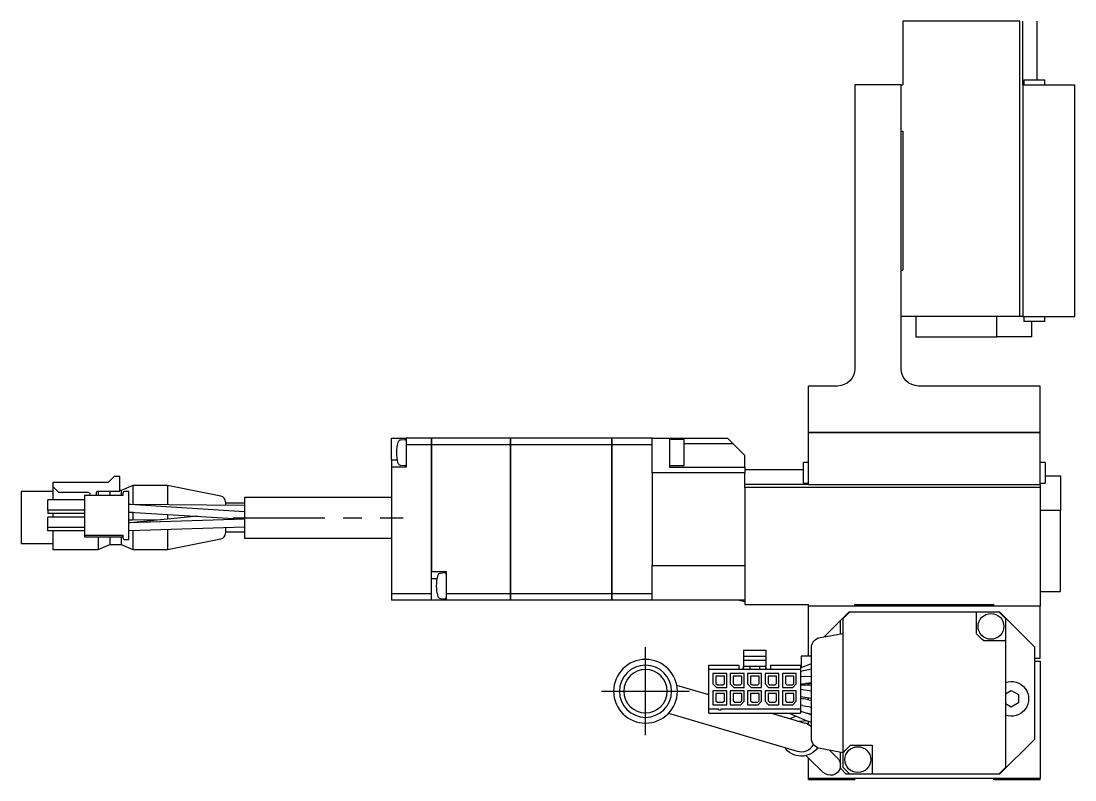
# Model space of a CAD drawing. Extents: x 0 to 847, y -8 to 672.
# Drawn here: x 0 to 182, y 211 to 342 of the extents above; entities that cross this region are included whole.
import ezdxf

# ---------------------------------------------------------------- set-up
doc = ezdxf.new("R2010")
doc.units = 0
doc.header["$LTSCALE"] = 0.5
doc.linetypes.add('CENTER', pattern=[50.8, 31.75, -6.35, 6.35, -6.35])
doc.layers.add('MSM_CENTER', color=1, linetype='CENTER')
doc.layers.add('MSM_CONTINUOUS', color=7, linetype='CONTINUOUS')

msp = doc.modelspace()

# ---------------------------------------------------------------- linework, layer by layer
at = {"layer": 'MSM_CENTER'}
for p, q in [((36.6, 256.31), (66, 256.31)), ((107.84, 218.75), (107.84, 233.95)), ((100.24, 226.35), (115.44, 226.35))]:
    msp.add_line(p, q, dxfattribs=at)
at = {"layer": 'MSM_CONTINUOUS'}
for p, q in [((172.5, 342.05), (152.3, 342.05)), ((152.3, 342.05), (152.3, 331.05)), ((172.5, 291.05), (172.5, 342.05)), ((173, 331.05), (173, 342.05)), ((175.5, 331.9), (175.5, 342.05)), ((173.2, 331.9), (176.8, 331.9)), ((173.2, 331.9), (175, 331.9)), ((173.2, 331.9), (173.2, 331.05)), ((175, 331.9), (176.8, 331.9)), ((176.8, 331.05), (176.8, 331.9)), ((144, 331.05), (144, 282.05)), ((152, 331.05), (144, 331.05)), ((152, 323.05), (152, 331.05)), ((152, 331.05), (152.3, 331.05)), ((152, 323.05), (152, 331.05)), ((173, 331.05), (182, 331.05)), ((173, 331.05), (173, 291.05)), ((182, 291.05), (182, 331.05)), ((152, 323.05), (152.3, 323.05)), ((152, 299.05), (152, 323.05)), ((152.3, 323.05), (152.3, 299.05)), ((152, 299.05), (152.3, 299.05)), ((152, 291.05), (152, 299.05)), ((152, 291.05), (152, 299.05)), ((172.5, 291.05), (152, 291.05)), ((152, 282.05), (152, 291.05)), ((154.5, 291.05), (154.5, 287.55)), ((168.49, 287.55), (168.49, 291.05)), ((173, 291.05), (172.5, 291.05)), ((173, 291.05), (182, 291.05)), ((173.2, 291.05), (173.2, 290.2)), ((175, 290.2), (173.2, 290.2)), ((176.8, 290.2), (173.2, 290.2)), ((174.5, 290.2), (174.5, 287.55)), ((176.8, 290.2), (175, 290.2)), ((176.8, 290.2), (176.8, 291.05)), ((154.5, 287.55), (168.49, 287.55)), ((174.5, 287.55), (168.49, 287.55)), ((141, 279.05), (136, 279.05)), ((136, 271.05), (136, 279.05)), ((176, 279.05), (155, 279.05)), ((176, 271.05), (176, 279.05)), ((64, 270.05), (66.5, 270.05)), ((64, 266.3), (64, 270.05)), ((66.29, 269.78), (65.52, 269.71)), ((70.89, 270.05), (66.5, 270.05)), ((66.5, 270.05), (66.5, 268.89)), ((70.89, 268.89), (70.89, 270.05)), ((84.5, 270.05), (70.9, 270.05)), ((70.9, 270.05), (70.9, 268.89)), ((84.5, 268.89), (84.5, 270.05)), ((84.5, 270.04), (84.51, 270.04)), ((102, 270.05), (84.51, 270.05)), ((84.51, 270.05), (84.51, 268.89)), ((102, 268.89), (102, 270.05)), ((102, 270.04), (102.01, 270.04)), ((109, 270.05), (102.01, 270.05)), ((102.01, 270.05), (102.01, 268.89)), ((109, 264.05), (109, 270.05)), ((109, 270.05), (112, 270.05)), ((112, 270.05), (112, 265.05)), ((112, 270.05), (122, 270.05)), ((114.5, 269.8), (112, 269.8)), ((114.5, 267.55), (114.5, 269.8)), ((123, 269.05), (122, 270.05)), ((136, 271.05), (176, 271.05)), ((136, 262.05), (136, 271.05)), ((176, 271.05), (136, 271.05)), ((176, 262.05), (176, 271.05)), ((70.89, 268.89), (66.5, 268.89)), ((66.5, 268.89), (66.5, 265.05)), ((70.89, 243.2), (70.89, 268.89)), ((84.5, 268.89), (70.9, 268.89)), ((70.9, 268.89), (70.9, 247.05)), ((84.5, 243.2), (84.5, 268.89)), ((84.5, 268.89), (84.51, 268.89)), ((102, 268.89), (84.51, 268.89)), ((84.51, 268.89), (84.51, 243.2)), ((102, 243.2), (102, 268.89)), ((102, 268.89), (102.01, 268.89)), ((109, 268.89), (102.01, 268.89)), ((102.01, 268.89), (102.01, 243.2)), ((123, 269.05), (114.5, 269.05)), ((114.5, 265.3), (114.5, 267.55)), ((124, 268.05), (123, 269.05)), ((124, 268.05), (125, 267.05)), ((64, 266.3), (64.94, 266.3)), ((64, 266.3), (64, 265.05)), ((125, 265.05), (125, 267.05)), ((135.15, 262.25), (135.15, 265.85)), ((136, 265.85), (135.15, 265.85)), ((176.85, 265.85), (176, 265.85)), ((176.85, 265.85), (176.85, 264.05)), ((64, 265.05), (64, 243.2)), ((66.5, 265.05), (64, 265.05)), ((65.52, 265.38), (66.29, 265.32)), ((109, 264.05), (109, 248.05)), ((125, 264.05), (109, 264.05)), ((112, 265.3), (114.5, 265.3)), ((112, 265.05), (125, 265.05)), ((125, 265.05), (125, 264.05)), ((135.15, 264.55), (125, 264.55)), ((125, 261.55), (125, 264.05)), ((176.85, 264.05), (176.85, 262.25)), ((5.49, 262.41), (5.49, 261.71)), ((15.03, 262.41), (5.49, 262.41)), ((16.05, 263.43), (15.03, 262.41)), ((17.05, 263.43), (16.05, 263.43)), ((17.05, 260.9), (17.05, 263.43)), ((135.15, 262.25), (136, 262.25)), ((176, 262.25), (176.85, 262.25)), ((176.85, 263.55), (179.5, 263.55)), ((179.5, 263.55), (179.5, 257.54)), ((0, 260.85), (0, 251.85)), ((5.5, 260.85), (0, 260.85)), ((5.49, 261.71), (6.49, 260.71)), ((5.5, 261.7), (5.5, 259.42)), ((6.49, 260.71), (11.62, 260.71)), ((11.9, 260.43), (11.9, 260.4)), ((11.9, 260.4), (11.9, 260.15)), ((13.05, 260.4), (13.05, 260.75)), ((13.05, 260.15), (13.05, 260.4)), ((13.2, 260.9), (17.05, 260.9)), ((13.3, 260.9), (13.3, 260.15)), ((15.3, 260.9), (15.3, 260.15)), ((17.3, 261), (17.05, 261)), ((19.3, 261.85), (17.3, 261)), ((17.3, 261), (17.3, 260.15)), ((17.58, 260.56), (17.58, 260.15)), ((18.6, 260.86), (17.88, 260.86)), ((18.6, 252.58), (18.6, 260.86)), ((19.3, 261.85), (19.3, 258.56)), ((25.3, 261.85), (19.3, 261.85)), ((25.3, 261.85), (25.3, 258.55)), ((34.49, 260.04), (25.3, 261.85)), ((136, 262.05), (125, 262.05)), ((125, 261.55), (125, 241.35)), ((176, 261.55), (125, 261.55)), ((136, 262.05), (176, 262.05)), ((176, 262.05), (176, 261.55)), ((176, 261.55), (176, 241.05)), ((4.6, 257.62), (4.6, 259.42)), ((10.95, 259.42), (4.6, 259.42)), ((17.58, 260.15), (10.95, 260.15)), ((10.95, 260.15), (10.95, 253.29)), ((18.8, 258.59), (18.6, 258.6)), ((18.93, 258.6), (18.6, 258.6)), ((38.6, 257.35), (18.8, 258.59)), ((38.6, 258.44), (18.93, 258.6)), ((35.3, 259.06), (35.3, 258.47)), ((38.6, 258.85), (35.3, 258.85)), ((38.6, 259.81), (38.6, 256.31)), ((64, 259.81), (38.6, 259.81)), ((10.95, 257.62), (4.6, 257.62)), ((4.6, 257.62), (4.6, 257.02)), ((10.95, 257.02), (4.6, 257.02)), ((5.5, 257.02), (5.5, 256.42)), ((18.6, 257.3), (18.72, 257.29)), ((18.6, 257.29), (18.72, 257.28)), ((18.72, 257.29), (38.58, 256.05)), ((18.72, 257.28), (19.38, 257.25)), ((19.3, 257.25), (19.3, 255.89)), ((25.3, 256.88), (25.3, 256.05)), ((179.5, 257.54), (176, 257.54)), ((179.5, 243.55), (179.5, 257.54)), ((4.6, 254.62), (4.6, 256.42)), ((10.95, 256.42), (4.6, 256.42)), ((19.27, 255.9), (18.6, 255.9)), ((18.88, 255.43), (18.6, 255.41)), ((18.67, 255.4), (18.6, 255.4)), ((38.58, 256.05), (18.67, 255.4)), ((30.45, 256.56), (18.88, 255.43)), ((24.12, 255.94), (19.27, 255.9)), ((38.6, 256.31), (38.6, 252.81)), ((4.6, 254.02), (4.6, 254.62)), ((10.95, 254.62), (4.6, 254.62)), ((10.95, 254.02), (4.6, 254.02)), ((5.5, 254.02), (5.5, 250.85)), ((10.95, 253.29), (17.58, 253.29)), ((10.95, 253.29), (10.95, 253.19)), ((10.95, 253.19), (10.95, 253.04)), ((10.95, 253.04), (17.58, 253.04)), ((13.3, 253.04), (13.3, 250.85)), ((15.3, 253.04), (15.3, 251.7)), ((17.3, 253.04), (17.3, 251.7)), ((17.58, 253.29), (17.58, 252.88)), ((18.6, 254.1), (18.72, 254.1)), ((18.72, 254.1), (38.6, 254.75)), ((19.3, 254.12), (19.3, 250.85)), ((25.3, 254.32), (25.3, 250.85)), ((35.3, 254.64), (35.3, 253.64)), ((35.3, 253.85), (38.6, 253.85)), ((0, 251.85), (5.5, 251.85)), ((13.3, 250.85), (15.3, 251.7)), ((15.3, 251.7), (17.3, 251.7)), ((17.3, 251.7), (19.3, 250.85)), ((17.88, 252.58), (18.6, 252.58)), ((25.3, 250.85), (34.49, 252.66)), ((38.6, 252.81), (64, 252.81)), ((5.5, 250.85), (13.3, 250.85)), ((19.3, 250.85), (25.3, 250.85)), ((109, 248.05), (125, 248.05)), ((109, 242.05), (109, 248.05)), ((70.9, 247.05), (73.4, 247.05)), ((70.9, 245.8), (71.83, 245.8)), ((70.9, 242.05), (70.9, 245.8)), ((73.18, 246.78), (72.41, 246.71)), ((73.4, 247.05), (73.4, 243.2)), ((64, 243.2), (64, 242.05)), ((70.89, 243.2), (64, 243.2)), ((70.89, 242.05), (70.89, 243.2)), ((72.41, 242.38), (73.18, 242.32)), ((84.5, 243.2), (73.4, 243.2)), ((73.4, 243.2), (73.4, 242.05)), ((84.5, 243.21), (84.51, 243.21)), ((84.5, 242.05), (84.5, 243.2)), ((84.51, 243.2), (84.51, 242.05)), ((102, 243.2), (84.51, 243.2)), ((102, 243.21), (102.01, 243.21)), ((102, 242.05), (102, 243.2)), ((102.01, 243.2), (102.01, 242.05)), ((109, 243.2), (102.01, 243.2)), ((176, 243.55), (179.5, 243.55)), ((70.89, 242.05), (64, 242.05)), ((73.4, 242.05), (70.9, 242.05)), ((84.5, 242.05), (73.4, 242.05)), ((84.5, 242.06), (84.51, 242.06)), ((102, 242.05), (84.51, 242.05)), ((102, 242.06), (102.01, 242.06)), ((109, 242.05), (102.01, 242.05)), ((125, 242.05), (109, 242.05)), ((124.01, 242.05), (125, 241.84)), ((125, 241.35), (136, 241.35)), ((136, 241.05), (136, 241.35)), ((144, 241.05), (136, 241.05)), ((136, 232.4), (136, 241.05)), ((144, 241.05), (136, 241.05)), ((144, 241.35), (168, 241.35)), ((144, 241.05), (144, 241.35)), ((168, 241.05), (144, 241.05)), ((168, 241.05), (168, 241.35)), ((176, 241.05), (168, 241.05)), ((176, 241.05), (168, 241.05)), ((176, 232.05), (176, 241.05)), ((138.72, 235.77), (141.5, 238.55)), ((143, 240.05), (141.5, 238.55)), ((141.5, 236.26), (141.5, 238.55)), ((142, 215.8), (142, 238.89)), ((143, 240.05), (143.15, 240.05)), ((143.15, 240.05), (165, 240.05)), ((165, 236.3), (165, 240.05)), ((165, 240.05), (168.85, 240.05)), ((168.85, 240.05), (169, 240.05)), ((175, 234.05), (169, 240.05)), ((170, 238.89), (170, 235.05)), ((137.99, 235.64), (142, 236.35)), ((170, 235.05), (166.25, 235.05)), ((170, 235.05), (170, 213.2)), ((124.75, 233.43), (128.61, 233.43)), ((124.75, 233.43), (124.75, 232.41)), ((128.61, 233.43), (128.61, 232.41)), ((136.5, 218.23), (136.5, 233.87)), ((175, 234.05), (175, 218.05)), ((124.75, 232.41), (124.75, 231.71)), ((124.75, 232.41), (128.61, 232.41)), ((124.75, 231.71), (128.61, 231.71)), ((124.75, 231.71), (124.75, 230.71)), ((128.61, 232.41), (128.61, 231.71)), ((128.61, 231.71), (128.61, 230.71)), ((134.7, 232.4), (134.7, 230.39)), ((136.5, 232.4), (134.7, 232.4)), ((135.09, 230.55), (136.5, 231.15)), ((175, 232.05), (176, 232.05)), ((175, 231.55), (176, 231.55)), ((176, 231.55), (176, 211.35)), ((118.75, 230.86), (123.95, 230.86)), ((118.75, 230.56), (118.75, 230.86)), ((118.75, 230.15), (118.75, 230.56)), ((118.75, 223.29), (118.75, 230.15)), ((118.75, 230.15), (134.6, 230.15)), ((119.48, 229.42), (119.48, 227.62)), ((121.88, 229.42), (119.48, 229.42)), ((121.88, 227.02), (121.88, 229.42)), ((122.48, 229.42), (122.48, 227.62)), ((124.88, 229.42), (122.48, 229.42)), ((123.95, 230.86), (123.95, 230.56)), ((123.95, 230.56), (123.95, 230.15)), ((124.75, 230.71), (128.61, 230.71)), ((124.75, 230.43), (124.75, 230.71)), ((124.75, 230.43), (124.75, 230.4)), ((124.88, 227.02), (124.88, 229.42)), ((125.48, 229.42), (125.48, 227.62)), ((127.88, 229.42), (125.48, 229.42)), ((125.86, 230.71), (125.86, 230.43)), ((125.86, 230.43), (125.86, 230.15)), ((127.51, 230.71), (127.51, 230.43)), ((127.51, 230.43), (127.51, 230.15)), ((127.88, 227.02), (127.88, 229.42)), ((128.48, 229.42), (128.48, 227.62)), ((130.88, 229.42), (128.48, 229.42)), ((128.61, 230.43), (128.61, 230.71)), ((128.61, 230.43), (128.61, 230.4)), ((129.41, 230.86), (134.6, 230.86)), ((129.41, 230.86), (129.41, 230.56)), ((129.41, 230.56), (129.41, 230.15)), ((130.88, 227.02), (130.88, 229.42)), ((133.88, 229.42), (131.48, 229.42)), ((131.48, 229.42), (131.48, 227.02)), ((133.88, 227.62), (133.88, 229.42)), ((134.6, 230.86), (134.6, 230.56)), ((134.6, 230.56), (134.6, 230.15)), ((135.09, 230.55), (134.6, 230.34)), ((134.6, 229.8), (136.5, 230.21)), ((134.6, 230.15), (134.6, 223.29)), ((119.48, 227.62), (120.08, 227.02)), ((120, 228.97), (120, 227.72)), ((121.47, 228.97), (120, 228.97)), ((120, 227.72), (120.25, 227.47)), ((121.22, 227.47), (121.47, 227.72)), ((121.47, 227.72), (121.47, 228.97)), ((122.48, 227.62), (123.08, 227.02)), ((123, 228.97), (123, 227.72)), ((124.47, 228.97), (123, 228.97)), ((123, 227.72), (123.25, 227.47)), ((124.22, 227.47), (124.47, 227.72)), ((124.47, 227.72), (124.47, 228.97)), ((125.48, 227.62), (126.08, 227.02)), ((126, 228.97), (126, 227.72)), ((127.47, 228.97), (126, 228.97)), ((126, 227.72), (126.25, 227.47)), ((127.22, 227.47), (127.47, 227.72)), ((127.47, 227.72), (127.47, 228.97)), ((128.48, 227.62), (129.08, 227.02)), ((129, 228.97), (129, 227.72)), ((130.47, 228.97), (129, 228.97)), ((129, 227.72), (129.25, 227.47)), ((130.22, 227.47), (130.47, 227.72)), ((130.47, 227.72), (130.47, 228.97)), ((132, 228.97), (132, 227.72)), ((133.47, 228.97), (132, 228.97)), ((132, 227.72), (132.25, 227.47)), ((133.22, 227.47), (133.47, 227.72)), ((133.88, 227.62), (133.28, 227.02)), ((133.47, 227.72), (133.47, 228.97)), ((135.38, 228.89), (134.6, 228.82)), ((134.6, 227.62), (135.48, 227.69)), ((135.38, 228.89), (136.48, 228.98)), ((136.5, 227.78), (135.48, 227.69)), ((135.52, 227.7), (136.5, 227.7)), ((136, 227.45), (136, 227.7)), ((118.75, 225.74), (113.25, 227.36)), ((119.48, 226.42), (119.48, 224.02)), ((121.88, 226.42), (119.48, 226.42)), ((120, 225.97), (120, 224.72)), ((121.47, 225.97), (120, 225.97)), ((120.08, 227.02), (121.88, 227.02)), ((120.25, 227.47), (121.22, 227.47)), ((121.47, 224.72), (121.47, 225.97)), ((121.88, 224.02), (121.88, 226.42)), ((124.88, 226.42), (122.48, 226.42)), ((122.48, 226.42), (122.48, 224.02)), ((123, 225.97), (123, 224.72)), ((124.47, 225.97), (123, 225.97)), ((123.08, 227.02), (124.88, 227.02)), ((123.25, 227.47), (124.22, 227.47)), ((124.47, 224.72), (124.47, 225.97)), ((124.88, 224.62), (124.88, 226.42)), ((125.48, 226.42), (125.48, 224.02)), ((127.88, 226.42), (125.48, 226.42)), ((126, 225.97), (126, 224.72)), ((127.47, 225.97), (126, 225.97)), ((126.08, 227.02), (127.88, 227.02)), ((126.25, 227.47), (127.22, 227.47)), ((127.47, 224.72), (127.47, 225.97)), ((127.88, 224.62), (127.88, 226.42)), ((128.48, 226.42), (128.48, 224.62)), ((130.88, 226.42), (128.48, 226.42)), ((129, 225.97), (129, 224.72)), ((130.47, 225.97), (129, 225.97)), ((129.08, 227.02), (130.88, 227.02)), ((129.25, 227.47), (130.22, 227.47)), ((130.47, 224.72), (130.47, 225.97)), ((130.88, 224.02), (130.88, 226.42)), ((131.48, 227.02), (133.28, 227.02)), ((131.48, 226.42), (131.48, 224.02)), ((133.88, 226.42), (131.48, 226.42)), ((132, 225.97), (132, 224.72)), ((133.47, 225.97), (132, 225.97)), ((132.25, 227.47), (133.22, 227.47)), ((133.47, 224.72), (133.47, 225.97)), ((133.88, 224.62), (133.88, 226.42)), ((135.34, 227.43), (134.6, 227.42)), ((136.5, 226.38), (134.6, 226.66)), ((135.34, 227.43), (136.5, 227.46)), ((170, 225.91), (171, 226.49)), ((171, 226.49), (172.25, 225.77)), ((172.25, 225.77), (172.25, 224.33)), ((119.48, 224.02), (121.88, 224.02)), ((120, 224.72), (120.25, 224.47)), ((120.25, 224.47), (121.22, 224.47)), ((121.22, 224.47), (121.47, 224.72)), ((122.48, 224.02), (124.28, 224.02)), ((123, 224.72), (123.25, 224.47)), ((123.25, 224.47), (124.22, 224.47)), ((124.22, 224.47), (124.47, 224.72)), ((124.28, 224.02), (124.88, 224.62)), ((125.48, 224.02), (127.28, 224.02)), ((126, 224.72), (126.25, 224.47)), ((126.25, 224.47), (127.22, 224.47)), ((127.22, 224.47), (127.47, 224.72)), ((127.28, 224.02), (127.88, 224.62)), ((129.08, 224.02), (128.48, 224.62)), ((129, 224.72), (129.25, 224.47)), ((129.08, 224.02), (130.88, 224.02)), ((129.25, 224.47), (130.22, 224.47)), ((130.22, 224.47), (130.47, 224.72)), ((131.48, 224.02), (133.28, 224.02)), ((132, 224.72), (132.25, 224.47)), ((132.25, 224.47), (133.22, 224.47)), ((133.22, 224.47), (133.47, 224.72)), ((133.28, 224.02), (133.88, 224.62)), ((134.6, 225.45), (136.5, 225.17)), ((134.6, 225.16), (135.17, 225.05)), ((134.95, 223.87), (134.6, 223.93)), ((134.95, 223.87), (135.83, 223.7)), ((136.05, 224.88), (135.17, 225.05)), ((136, 224.89), (136, 225.24)), ((136.05, 224.88), (136.5, 224.79)), ((171, 223.6), (170, 224.18)), ((172.25, 224.33), (171, 223.6)), ((111.83, 222.56), (131.91, 216.64)), ((118.75, 223.29), (120.53, 223.29)), ((118.75, 222.88), (118.75, 223.29)), ((118.75, 222.58), (118.75, 222.88)), ((118.75, 222.58), (134.6, 222.58)), ((120.53, 223.19), (120.53, 223.29)), ((120.83, 223.29), (134.6, 223.29)), ((120.83, 223.29), (120.83, 223.19)), ((133.33, 221.44), (129.45, 222.58)), ((132.65, 222.58), (136.01, 221.15)), ((134.6, 223.29), (134.6, 222.88)), ((134.6, 222.92), (135.91, 222.5)), ((134.6, 222.88), (134.6, 222.58)), ((136.53, 223.57), (135.83, 223.7)), ((136.48, 222.25), (135.87, 222.52)), ((136.49, 222.32), (135.91, 222.5)), ((136, 222.46), (136, 222.47)), ((136.37, 222.3), (136.49, 222.32)), ((135.44, 220.81), (133.33, 221.44)), ((135.78, 221.25), (134.51, 221.14)), ((136, 220.57), (136, 221.16)), ((136.5, 220.94), (136.01, 221.15)), ((131.91, 216.64), (134.02, 216.02)), ((143.25, 217.05), (147, 217.05)), ((147, 217.05), (147, 212.05)), ((169, 212.05), (175, 218.05)), ((135.98, 214.8), (135.52, 215.24)), ((135.98, 214.8), (136.15, 214.64)), ((136, 211.35), (136, 214.78)), ((142, 215.75), (137.99, 216.45)), ((140.96, 214.87), (139.61, 216.17)), ((141.5, 213.05), (141.5, 215.84)), ((142, 215.8), (142, 215.75)), ((142, 213.2), (142, 215.75)), ((136.15, 214.64), (138.54, 212.34)), ((141.5, 213.29), (141.44, 213.06)), ((141.5, 213.05), (142.5, 212.05)), ((136, 211.35), (176, 211.35)), ((136, 211.05), (136, 211.35)), ((143.15, 212.05), (142.5, 212.05)), ((147, 212.05), (143.15, 212.05)), ((144, 211.05), (144, 211.35)), ((168.85, 212.05), (147, 212.05)), ((168, 211.05), (168, 211.35)), ((169, 212.05), (168.85, 212.05)), ((176, 211.05), (176, 211.35)), ((144, 211.05), (136, 211.05)), ((176, 211.05), (168, 211.05))]:
    msp.add_line(p, q, dxfattribs=at)
for centre in [(167.5, 237.55), (144.5, 214.55)]:
    msp.add_circle(centre, 2.23, dxfattribs=at)
at = {"layer": 'MSM_CONTINUOUS', "extrusion": (0, 0, -1)}
for radius in [5.5, 4.5, 3.75]:
    msp.add_circle((-107.84, 226.35), radius, dxfattribs=at)
for centre, radius, start, end in [((-141, 282.05), 3, 180, 270), ((-155, 282.05), 3, 270, 0), ((-11.62, 260.43), 0.28, 90, 180), ((-13.2, 260.75), 0.15, 0, 90), ((-156, 226.05), 19, 42.5374, 47.4626), ((-156, 226.05), 19, 132.5374, 137.4636), ((-138.3, 233.87), 1.8, 0, 80), ((-179.05, 249.09), 19, 312.3336, 317.6664), ((-124.5, 230.4), 0.25, 180, 270), ((-128.86, 230.4), 0.25, 270, 0), ((-171, 225.05), 3, 70.5288, 289.4712), ((-120.68, 223.19), 0.15, 180, 0), ((-134.73, 218.65), 3.5, 57.0403, 76.295), ((-134.73, 218.65), 3.5, 216.0609, 325.3814), ((-138.3, 218.23), 1.8, 280, 0), ((-156.05, 203), 19, 42.3336, 47.6664), ((-139.72, 213.57), 1.8, 133.5204, 170.5548), ((-139.78, 213.59), 1.75, 197.638, 314.7079), ((-156, 226.05), 19, 312.5364, 317.4626), ((-156, 226.05), 19, 222.5364, 227.4636)]:
    msp.add_arc(centre, radius, start, end, dxfattribs=at)
at = {"layer": 'MSM_CONTINUOUS'}
for centre, radius, start, end in [((70.81, 267.55), 6, 162.3708, 197.6292), ((65.57, 269.21), 0.5, 95, 162.3708), ((66.31, 269.58), 0.2, 18.1949, 95), ((65.57, 265.88), 0.5, 197.6292, 265), ((66.31, 265.52), 0.2, 265, 341.8051), ((17.88, 260.56), 0.3, 90, 180), ((34.3, 259.06), 1, 0, 78.8813), ((34.3, 253.64), 1, 281.1187, 360), ((17.88, 252.88), 0.3, 180, 270), ((77.7, 244.55), 6, 162.3708, 197.6292), ((72.46, 246.21), 0.5, 95, 162.3708), ((73.2, 246.58), 0.2, 0, 95), ((72.46, 242.88), 0.5, 197.6292, 265), ((73.2, 242.52), 0.2, 265, 360), ((134.73, 218.65), 2.5, 95, 97.9006), ((134.73, 218.42), 2.5, 44.9178, 73.5619), ((134.73, 218.42), 2.5, 253.5619, 329.0422)]:
    msp.add_arc(centre, radius, start, end, dxfattribs=at)

doc.saveas('drawing.dxf')
